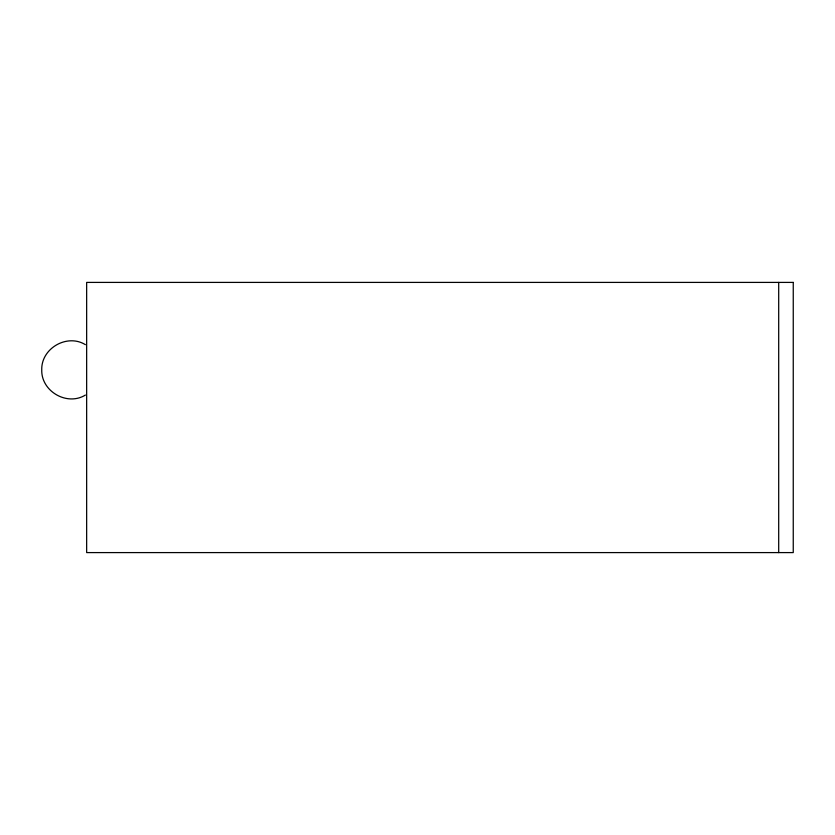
<?xml version="1.0" encoding="UTF-8"?>
<svg xmlns="http://www.w3.org/2000/svg" width="835" height="835" viewBox="0 0 835 835"><rect width="100%" height="100%" fill="white"/><g stroke="black" fill="none" stroke-linecap="round" stroke-linejoin="round"><path stroke-width="1.25" d="M85.389 395.059C67.092 406.374 41.103 391.364 41.75 369.863C41.103 348.362 67.092 333.353 85.389 344.667M778.7 282.407L778.7 552.593M793.25 282.407L86.652 282.407L86.652 552.593L793.25 552.593L793.25 282.407"/></g></svg>
